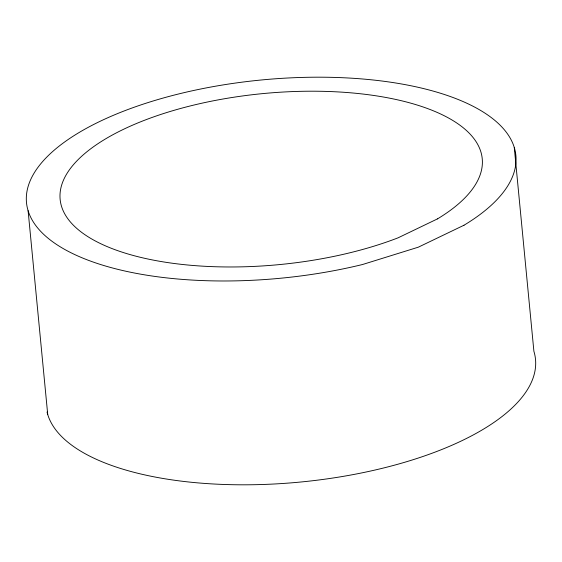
<?xml version="1.0" encoding="UTF-8"?>
<svg xmlns="http://www.w3.org/2000/svg" width="562" height="562" viewBox="0 0 562 562"><rect width="100%" height="100%" fill="white"/><g stroke="black" fill="none" stroke-linecap="round" stroke-linejoin="round"><path stroke-width="0.84" d="M514.272 147.483L533.9 351.306A245.826 99.593 -5.5 0 1 317.221 480.187A245.826 99.593 -5.5 0 1 47.039 411.995M28.1 210.694L47.728 414.517M437.468 218.892L398.1 237.817A212.022 85.895 -5.5 0 1 64.546 213.525A212.022 85.895 -5.5 0 1 318.935 91.255A212.022 85.895 -5.5 0 1 437.468 218.892M463.98 225.236L418.332 247.175L362.659 264.477A245.826 99.593 -5.5 0 1 26.449 202.13A245.826 99.593 -5.5 0 1 347.126 77.935A245.826 99.593 -5.5 0 1 463.98 225.236"/></g></svg>
